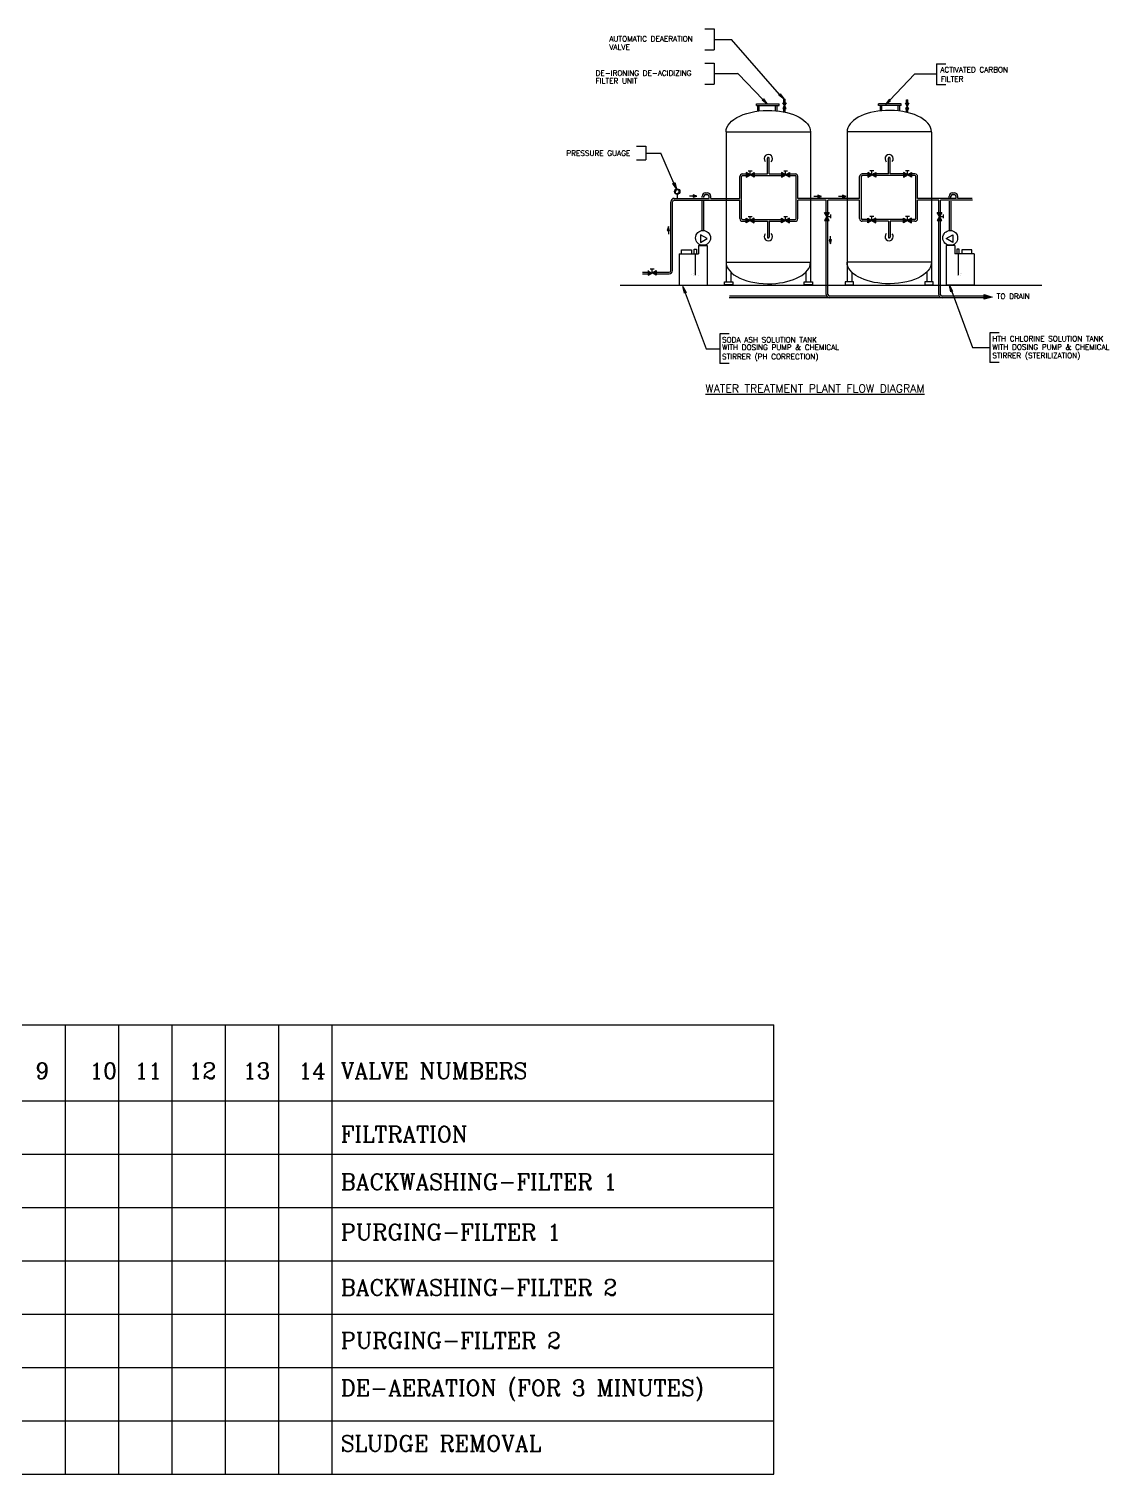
# Model space of a CAD drawing. Extents: x 3065113 to 6433189, y 628544 to 1322066.
# Drawn here: x 3255636 to 3276015, y 644508 to 671601 of the extents above; entities that cross this region are included whole.
import ezdxf

# ---------------------------------------------------------------- set-up
doc = ezdxf.new("R2010")
doc.units = 0
doc.header["$LTSCALE"] = 700
doc.header["$MEASUREMENT"] = 0
for name, color, linetype in [('PIPE', 4, 'CONTINUOUS'), ('WALLS', 7, 'CONTINUOUS'), ('WAT-TXT', 8, 'CONTINUOUS')]:
    doc.layers.add(name, color=color, linetype=linetype)
doc.styles.add('ROMANC', font='ROMANC', dxfattribs={"height": 0.2})

msp = doc.modelspace()

# ---------------------------------------------------------------- linework, layer by layer
at = {"layer": 'PIPE', "color": 5}
for p, q in [((3269274, 670197), (3269697, 670197)), ((3269274, 670168), (3269274, 670197)), ((3269274, 670168), (3269697, 670168)), ((3269298, 670059), (3269298, 670168)), ((3269327, 670063), (3269327, 670168)), ((3269633, 670069), (3269633, 670168)), ((3269662, 670066), (3269662, 670168)), ((3269697, 670168), (3269697, 670197)), ((3271984, 670197), (3271561, 670197)), ((3271561, 670168), (3271561, 670197)), ((3271984, 670168), (3271561, 670168)), ((3271596, 670066), (3271596, 670168)), ((3271625, 670069), (3271625, 670168)), ((3271931, 670063), (3271931, 670168)), ((3271960, 670059), (3271960, 670168)), ((3271984, 670168), (3271984, 670197)), ((3268703, 669670), (3270287, 669670)), ((3268703, 669667), (3268703, 667230)), ((3270287, 669667), (3270287, 669414)), ((3272555, 669670), (3270971, 669670)), ((3270971, 669667), (3270971, 669414)), ((3272555, 669667), (3272555, 667230)), ((3270287, 669414), (3270287, 668962)), ((3270971, 669414), (3270971, 668962)), ((3270287, 668962), (3270287, 667230)), ((3270971, 668962), (3270971, 667230)), ((3267826, 667385), (3268185, 667385)), ((3267826, 667385), (3267826, 666795)), ((3267869, 667385), (3267869, 667460)), ((3267869, 667460), (3268056, 667460)), ((3268056, 667460), (3268056, 667385)), ((3268105, 667385), (3268105, 667473)), ((3268105, 667473), (3268151, 667473)), ((3268151, 667473), (3268151, 667385)), ((3268185, 667543), (3268185, 667385)), ((3268185, 667543), (3268350, 667543)), ((3268350, 667543), (3268350, 666795)), ((3272828, 667543), (3272828, 666795)), ((3272993, 667543), (3272828, 667543)), ((3272993, 667543), (3272993, 667385)), ((3273352, 667385), (3272993, 667385)), ((3273073, 667473), (3273027, 667473)), ((3273027, 667473), (3273027, 667385)), ((3273073, 667385), (3273073, 667473)), ((3273309, 667460), (3273122, 667460)), ((3273122, 667460), (3273122, 667385)), ((3273309, 667385), (3273309, 667460)), ((3273352, 667385), (3273352, 666795)), ((3268703, 667226), (3270287, 667226)), ((3272555, 667226), (3270971, 667226)), ((3267826, 666795), (3268350, 666795)), ((3273352, 666795), (3272828, 666795))]:
    msp.add_line(p, q, dxfattribs=at)
at = {"layer": 'PIPE'}
for p, q in [((3269789, 670182), (3269789, 670281)), ((3269789, 670281), (3269812, 670281)), ((3269789, 670049), (3269789, 670146)), ((3269812, 670185), (3269812, 670281)), ((3269812, 670044), (3269812, 670144)), ((3272089, 670173), (3272089, 670272)), ((3272089, 670272), (3272111, 670272)), ((3272089, 670040), (3272089, 670137)), ((3272111, 670176), (3272111, 670272)), ((3272111, 670035), (3272111, 670134)), ((3269119, 668939), (3269193, 668939)), ((3269156, 668866), (3269156, 668939)), ((3269479, 668882), (3269479, 669181)), ((3269489, 669191), (3269501, 669191)), ((3269511, 668882), (3269511, 669181)), ((3269784, 668940), (3269858, 668940)), ((3269821, 668867), (3269821, 668940)), ((3271474, 668940), (3271400, 668940)), ((3271437, 668867), (3271437, 668940)), ((3271746, 668882), (3271746, 669181)), ((3271768, 669191), (3271756, 669191)), ((3271778, 668882), (3271778, 669181)), ((3272139, 668939), (3272065, 668939)), ((3272102, 668866), (3272102, 668939)), ((3268962, 668424), (3268962, 668832)), ((3268994, 668044), (3268994, 668832)), ((3269012, 668882), (3269129, 668882)), ((3269012, 668850), (3269125, 668850)), ((3269181, 668882), (3269479, 668882)), ((3269184, 668850), (3269791, 668850)), ((3269511, 668882), (3269795, 668882)), ((3269847, 668882), (3269999, 668882)), ((3269850, 668850), (3269999, 668850)), ((3270017, 668044), (3270017, 668832)), ((3270049, 668424), (3270049, 668832)), ((3271208, 668424), (3271208, 668832)), ((3271240, 668044), (3271240, 668832)), ((3271411, 668882), (3271258, 668882)), ((3271408, 668850), (3271258, 668850)), ((3271746, 668882), (3271463, 668882)), ((3272074, 668850), (3271466, 668850)), ((3272077, 668882), (3271778, 668882)), ((3272245, 668882), (3272129, 668882)), ((3272245, 668850), (3272132, 668850)), ((3272263, 668044), (3272263, 668832)), ((3272295, 668424), (3272295, 668832)), ((3267733, 668424), (3268384, 668424)), ((3267733, 668392), (3268962, 668392)), ((3268089, 668466), (3268016, 668466)), ((3268256, 668442), (3268256, 668463)), ((3268288, 668442), (3268288, 668463)), ((3268320, 668527), (3268352, 668527)), ((3268320, 668495), (3268352, 668495)), ((3268384, 668424), (3268384, 668463)), ((3268416, 668424), (3268416, 668463)), ((3268416, 668424), (3268962, 668424)), ((3268962, 668044), (3268962, 668392)), ((3271208, 668424), (3270049, 668424)), ((3270049, 668044), (3270049, 668392)), ((3270580, 668392), (3270049, 668392)), ((3270425, 668461), (3270352, 668461)), ((3270580, 668113), (3270580, 668392)), ((3271208, 668392), (3270612, 668392)), ((3270612, 668117), (3270612, 668392)), ((3270886, 668461), (3270813, 668461)), ((3271208, 668044), (3271208, 668392)), ((3273014, 668424), (3272295, 668424)), ((3272295, 668044), (3272295, 668392)), ((3272689, 668392), (3272295, 668392)), ((3272689, 668113), (3272689, 668392)), ((3273321, 668392), (3272721, 668392)), ((3272721, 668117), (3272721, 668392)), ((3272886, 668442), (3272886, 668463)), ((3272918, 668442), (3272918, 668463)), ((3272950, 668527), (3272982, 668527)), ((3272950, 668495), (3272982, 668495)), ((3273014, 668424), (3273014, 668463)), ((3273046, 668424), (3273046, 668463)), ((3273319, 668424), (3273046, 668424)), ((3267669, 667072), (3267669, 668360)), ((3267701, 667072), (3267701, 668360)), ((3268256, 667819), (3268256, 668373)), ((3268288, 667823), (3268288, 668373)), ((3270669, 668050), (3270669, 668124)), ((3272778, 668050), (3272778, 668124)), ((3272889, 667823), (3272889, 668373)), ((3272921, 667819), (3272921, 668373)), ((3269012, 668026), (3269125, 668026)), ((3269012, 667994), (3269129, 667994)), ((3269118, 668082), (3269192, 668082)), ((3269155, 668009), (3269155, 668082)), ((3269181, 667994), (3269479, 667994)), ((3269184, 668026), (3269791, 668026)), ((3269479, 667994), (3269479, 667694)), ((3269511, 667994), (3269511, 667694)), ((3269511, 667994), (3269795, 667994)), ((3269784, 668082), (3269858, 668082)), ((3269821, 668009), (3269821, 668082)), ((3269847, 667994), (3269999, 667994)), ((3269850, 668026), (3269999, 668026)), ((3270580, 666623), (3270580, 668061)), ((3270595, 668087), (3270669, 668087)), ((3270612, 666623), (3270612, 668058)), ((3271408, 668026), (3271258, 668026)), ((3271411, 667994), (3271258, 667994)), ((3271474, 668082), (3271400, 668082)), ((3271437, 668009), (3271437, 668082)), ((3271746, 667994), (3271463, 667994)), ((3272074, 668026), (3271466, 668026)), ((3271746, 667994), (3271746, 667694)), ((3272077, 667994), (3271778, 667994)), ((3271778, 667994), (3271778, 667694)), ((3272140, 668082), (3272066, 668082)), ((3272103, 668009), (3272103, 668082)), ((3272245, 667994), (3272129, 667994)), ((3272245, 668026), (3272132, 668026)), ((3272689, 666623), (3272689, 668061)), ((3272704, 668087), (3272778, 668087)), ((3272721, 666623), (3272721, 668058)), ((3267624, 667824), (3267624, 667751)), ((3269489, 667684), (3269501, 667684)), ((3270660, 667644), (3270660, 667717)), ((3271768, 667684), (3271756, 667684)), ((3267138, 667040), (3267244, 667040)), ((3267283, 667101), (3267357, 667101)), ((3267320, 667028), (3267320, 667101)), ((3267338, 667040), (3267637, 667040)), ((3267138, 667008), (3267282, 667008)), ((3267355, 667008), (3267637, 667008)), ((3273539, 666559), (3268761, 666559)), ((3270589, 666591), (3268770, 666591)), ((3272698, 666591), (3270644, 666591)), ((3273539, 666591), (3272753, 666591))]:
    msp.add_line(p, q, dxfattribs=at)
for points in [[(3269800, 670164), (3269769, 670217), (3269830, 670217)], [(3269800, 670164), (3269769, 670112), (3269830, 670112)], [(3272099, 670155), (3272069, 670208), (3272130, 670208)], [(3272099, 670155), (3272069, 670103), (3272130, 670103)], [(3269155, 668867), (3269080, 668910), (3269080, 668823)], [(3269155, 668867), (3269230, 668910), (3269230, 668823)], [(3269821, 668867), (3269746, 668910), (3269746, 668823)], [(3269821, 668867), (3269896, 668910), (3269896, 668823)], [(3271437, 668867), (3271362, 668910), (3271362, 668823)], [(3271437, 668867), (3271512, 668910), (3271512, 668823)], [(3272103, 668867), (3272028, 668910), (3272028, 668823)], [(3272103, 668867), (3272178, 668910), (3272178, 668823)], [(3268159, 668466), (3268089, 668488), (3268089, 668444)], [(3270495, 668461), (3270425, 668483), (3270425, 668439)], [(3270956, 668461), (3270886, 668483), (3270886, 668439)], [(3270595, 668087), (3270552, 668162), (3270639, 668162)], [(3272704, 668087), (3272661, 668162), (3272748, 668162)], [(3267624, 667894), (3267602, 667824), (3267646, 667824)], [(3269155, 668009), (3269080, 667965), (3269080, 668052)], [(3269155, 668009), (3269230, 667965), (3269230, 668052)], [(3269821, 668009), (3269746, 667965), (3269746, 668052)], [(3269821, 668009), (3269896, 667965), (3269896, 668052)], [(3270595, 668087), (3270552, 668012), (3270639, 668012)], [(3271437, 668009), (3271362, 667965), (3271362, 668052)], [(3271437, 668009), (3271512, 667965), (3271512, 668052)], [(3272103, 668009), (3272028, 667965), (3272028, 668052)], [(3272103, 668009), (3272178, 667965), (3272178, 668052)], [(3272704, 668087), (3272661, 668012), (3272748, 668012)], [(3270660, 667574), (3270681, 667644), (3270638, 667644)], [(3267319, 667029), (3267394, 667072), (3267394, 666985)], [(3273689, 666575), (3273541, 666532), (3273541, 666619)]]:
    msp.add_lwpolyline(points, close=True, dxfattribs=at)
msp.add_lwpolyline([(3267244, 667072), (3267244, 666985), (3267319, 667029)], dxfattribs=at)
for centre, radius, start, end in [((3269497, 669168), 78, 313.0179, 222.921), ((3271761, 669168), 78, 317.079, 226.9821), ((3269489, 669181), 10, 90, 180), ((3269501, 669181), 10, 0, 90), ((3271756, 669181), 10, 90, 180), ((3271768, 669181), 10, 360, 90), ((3269012, 668832), 50, 90, 180), ((3269012, 668832), 18, 90, 180), ((3269999, 668832), 50, 0, 90), ((3269999, 668832), 18, 0, 90), ((3271258, 668832), 50, 90, 180), ((3271258, 668832), 18, 90, 180), ((3272245, 668832), 50, 360, 90), ((3272245, 668832), 18, 360, 90), ((3267733, 668360), 64, 90, 180), ((3267733, 668360), 32, 90, 180), ((3268320, 668463), 64, 90, 180), ((3268320, 668463), 32, 90, 180), ((3268352, 668463), 64, 0, 90), ((3268352, 668463), 32, 0, 90), ((3272950, 668463), 64, 90, 180), ((3272950, 668463), 32, 90, 180), ((3272982, 668463), 64, 0, 90), ((3272982, 668463), 32, 0, 90), ((3269012, 668044), 50, 180, 270), ((3269012, 668044), 18, 180, 270), ((3269999, 668044), 50, 270, 360), ((3269999, 668044), 18, 270, 360), ((3271258, 668044), 50, 180, 270), ((3271258, 668044), 18, 180, 270), ((3272245, 668044), 50, 270, 0), ((3272245, 668044), 18, 270, 0), ((3269497, 667707), 78, 137.079, 46.9821), ((3269489, 667694), 10, 180, 270), ((3269501, 667694), 10, 270, 360), ((3271761, 667707), 78, 133.0179, 42.921), ((3271756, 667694), 10, 180, 270), ((3271768, 667694), 10, 270, 0), ((3267637, 667072), 32, 270, 0), ((3267637, 667072), 64, 270, 0), ((3270644, 666623), 64, 180, 270), ((3270644, 666623), 32, 180, 270), ((3272753, 666623), 64, 180, 270), ((3272753, 666623), 32, 180, 270)]:
    msp.add_arc(centre, radius, start, end, dxfattribs=at)
at = {"layer": 'PIPE', "color": 5, "extrusion": (0, 0, -1)}
for centre, major_axis, start_param, end_param in [((3269495, 669668), (792, 0), 3.147886, 4.798268), ((3269495, 669668), (792, 0), -1.491238, -0.006293), ((3271763, 667229), (-792, 0), -1.491238, -0.006293), ((3271763, 667229), (-792, 0), 3.147886, 4.798268)]:
    msp.add_ellipse(centre, major_axis=major_axis, ratio=0.512621, start_param=start_param, end_param=end_param, dxfattribs=at)
at = {"layer": 'PIPE', "color": 5}
for centre, major_axis, start_param, end_param in [((3271763, 669668), (-792, 0), -1.491238, -0.006293), ((3271763, 669668), (-792, 0), 3.147886, 4.798268), ((3269495, 667229), (792, 0), 3.147886, 4.798268), ((3269495, 667229), (792, 0), -1.491238, -0.006293)]:
    msp.add_ellipse(centre, major_axis=major_axis, ratio=0.512621, start_param=start_param, end_param=end_param, dxfattribs=at)
at = {"layer": 'PIPE'}
for points in [[(3269769, 670217), (3269800, 670164), (3269830, 670217)], [(3269800, 670164), (3269769, 670112), (3269830, 670112)], [(3272069, 670208), (3272099, 670155), (3272130, 670208)], [(3272099, 670155), (3272069, 670103), (3272130, 670103)], [(3269155, 668867), (3269080, 668910), (3269080, 668823)], [(3269230, 668910), (3269155, 668867), (3269230, 668823)], [(3269821, 668867), (3269746, 668910), (3269746, 668823)], [(3269896, 668910), (3269821, 668867), (3269896, 668823)], [(3271362, 668910), (3271437, 668867), (3271362, 668823)], [(3271437, 668867), (3271512, 668910), (3271512, 668823)], [(3272028, 668910), (3272103, 668867), (3272028, 668823)], [(3272103, 668867), (3272178, 668910), (3272178, 668823)], [(3268159, 668466), (3268089, 668488), (3268089, 668444)], [(3270495, 668461), (3270425, 668483), (3270425, 668439)], [(3270956, 668461), (3270886, 668483), (3270886, 668439)], [(3270552, 668162), (3270595, 668087), (3270639, 668162)], [(3272661, 668162), (3272704, 668087), (3272748, 668162)], [(3267624, 667894), (3267602, 667824), (3267646, 667824)], [(3269155, 668009), (3269080, 667965), (3269080, 668052)], [(3269230, 667965), (3269155, 668009), (3269230, 668052)], [(3269821, 668009), (3269746, 667965), (3269746, 668052)], [(3269896, 667965), (3269821, 668009), (3269896, 668052)], [(3270595, 668087), (3270552, 668012), (3270639, 668012)], [(3271362, 667965), (3271437, 668009), (3271362, 668052)], [(3271437, 668009), (3271512, 667965), (3271512, 668052)], [(3272028, 667965), (3272103, 668009), (3272028, 668052)], [(3272103, 668009), (3272178, 667965), (3272178, 668052)], [(3272704, 668087), (3272661, 668012), (3272748, 668012)], [(3270660, 667574), (3270681, 667644), (3270638, 667644)], [(3267319, 667029), (3267244, 667072), (3267244, 666985)], [(3267394, 667072), (3267319, 667029), (3267394, 666985)], [(3273541, 666532), (3273689, 666575), (3273541, 666619)]]:
    msp.add_solid(points, dxfattribs=at)
at = {"layer": 'WALLS'}
for p, q in [((3268307, 671601), (3268482, 671601)), ((3268482, 671601), (3268482, 671208)), ((3268482, 671405), (3268803, 671405)), ((3269708, 670373), (3268803, 671405)), ((3268307, 671208), (3268482, 671208)), ((3268307, 670960), (3268482, 670960)), ((3268482, 670960), (3268482, 670567)), ((3272649, 670948), (3272824, 670948)), ((3272649, 670948), (3272649, 670555)), ((3268307, 670567), (3268482, 670567)), ((3268482, 670763), (3268916, 670763)), ((3269393, 670280), (3268939, 670753)), ((3271773, 670268), (3272236, 670751)), ((3272649, 670751), (3272236, 670751)), ((3272824, 670555), (3272649, 670555)), ((3267023, 669404), (3267198, 669404)), ((3267198, 669404), (3267198, 669144)), ((3267198, 669270), (3267481, 669270)), ((3267725, 668712), (3267481, 669270)), ((3267023, 669144), (3267198, 669144)), ((3267742, 668557), (3267760, 668551)), ((3267744, 668536), (3267765, 668541)), ((3267749, 668577), (3267766, 668566)), ((3267754, 668519), (3267769, 668531)), ((3267762, 668591), (3267775, 668578)), ((3267769, 668507), (3267777, 668524)), ((3267780, 668596), (3267788, 668577)), ((3267782, 668504), (3267787, 668523)), ((3267789, 668501), (3267789, 668424)), ((3267797, 668505), (3267795, 668524)), ((3267797, 668597), (3267796, 668579)), ((3267815, 668511), (3267805, 668527)), ((3267812, 668592), (3267807, 668576)), ((3267827, 668528), (3267811, 668536)), ((3267825, 668579), (3267814, 668568)), ((3267835, 668545), (3267814, 668546)), ((3267834, 668563), (3267816, 668557)), ((3268124, 667385), (3268124, 666985)), ((3273054, 667385), (3273054, 666985)), ((3268703, 667226), (3268703, 666855)), ((3268793, 667041), (3268793, 666857)), ((3270197, 667041), (3270197, 666857)), ((3270287, 667226), (3270287, 666855)), ((3270971, 667226), (3270971, 666855)), ((3271061, 667041), (3271061, 666857)), ((3272465, 667041), (3272465, 666857)), ((3272555, 667226), (3272555, 666857)), ((3266720, 666795), (3274620, 666795)), ((3268673, 666857), (3268828, 666857)), ((3268673, 666801), (3268673, 666857)), ((3268828, 666801), (3268673, 666801)), ((3268828, 666857), (3268828, 666801)), ((3270166, 666857), (3270321, 666857)), ((3270166, 666801), (3270166, 666857)), ((3270321, 666801), (3270166, 666801)), ((3270321, 666857), (3270321, 666801)), ((3271092, 666857), (3270937, 666857)), ((3270937, 666857), (3270937, 666801)), ((3270937, 666801), (3271092, 666801)), ((3271092, 666801), (3271092, 666857)), ((3272585, 666857), (3272430, 666857)), ((3272430, 666857), (3272430, 666801)), ((3272430, 666801), (3272585, 666801)), ((3272585, 666801), (3272585, 666857)), ((3267938, 666656), (3268329, 665606)), ((3272935, 666678), (3273326, 665627)), ((3268759, 665884), (3268584, 665884)), ((3268584, 665884), (3268584, 665328)), ((3273826, 665906), (3273651, 665906)), ((3273651, 665906), (3273651, 665349)), ((3268329, 665606), (3268584, 665606)), ((3273326, 665627), (3273651, 665627)), ((3268759, 665328), (3268584, 665328)), ((3273826, 665349), (3273651, 665349)), ((3239323, 652930), (3269602, 652930)), ((3256323, 644508), (3256323, 652930)), ((3257323, 644508), (3257323, 652930)), ((3258323, 644508), (3258323, 652930)), ((3259323, 644508), (3259323, 652930)), ((3260323, 644508), (3260323, 652930)), ((3261323, 644508), (3261323, 652930)), ((3269602, 644508), (3269602, 652930)), ((3239323, 651508), (3269602, 651508)), ((3239323, 650508), (3269602, 650508)), ((3239323, 649508), (3269602, 649508)), ((3239323, 648508), (3269602, 648508)), ((3239323, 647508), (3269602, 647508)), ((3239323, 646508), (3269602, 646508)), ((3239323, 645508), (3269602, 645508)), ((3239323, 644508), (3269602, 644508))]:
    msp.add_line(p, q, dxfattribs=at)
for points in [[(3269476, 670193), (3269380, 670268), (3269405, 670292)], [(3269791, 670287), (3269696, 670361), (3269721, 670385)], [(3271690, 670182), (3271786, 670256), (3271761, 670280)], [(3267773, 668602), (3267709, 668705), (3267741, 668719)], [(3267896, 666769), (3267954, 666662), (3267922, 666650)], [(3272893, 666791), (3272951, 666684), (3272919, 666672)]]:
    msp.add_lwpolyline(points, close=True, dxfattribs=at)
at = {"layer": 'WALLS', "color": 3}
for points in [[(3268351, 667670), (3268225, 667743), (3268225, 667597)], [(3272827, 667670), (3272953, 667743), (3272953, 667597)]]:
    msp.add_lwpolyline(points, close=True, dxfattribs=at)
at = {"layer": 'WALLS', "const_width": 0.5}
for points in [[(3268126, 666983), (3268112, 666982), (3268099, 666982), (3268089, 666984), (3268080, 666986), (3268073, 666989), (3268068, 666992), (3268063, 666996), (3268060, 667000), (3268058, 667003), (3268057, 667006), (3268057, 667009), (3268057, 667011), (3268058, 667014), (3268060, 667015), (3268062, 667017), (3268064, 667018), (3268067, 667018), (3268070, 667019), (3268074, 667018), (3268077, 667018), (3268081, 667017), (3268085, 667016), (3268088, 667015), (3268092, 667013), (3268096, 667012), (3268099, 667010), (3268103, 667007), (3268107, 667004), (3268111, 667001), (3268115, 666996), (3268120, 666990), (3268126, 666983)], [(3268126, 666983), (3268138, 666992), (3268149, 666998), (3268159, 667002), (3268168, 667004), (3268175, 667005), (3268182, 667005), (3268187, 667004), (3268192, 667002), (3268195, 667001), (3268198, 666999), (3268199, 666996), (3268200, 666994), (3268201, 666991), (3268200, 666989), (3268199, 666987), (3268197, 666985), (3268195, 666983), (3268193, 666981), (3268189, 666979), (3268186, 666978), (3268183, 666977), (3268179, 666976), (3268175, 666975), (3268171, 666975), (3268167, 666974), (3268163, 666974), (3268159, 666974), (3268154, 666975), (3268149, 666976), (3268142, 666978), (3268135, 666980), (3268126, 666983)], [(3273051, 666983), (3273039, 666992), (3273029, 666998), (3273019, 667002), (3273010, 667004), (3273003, 667005), (3272996, 667005), (3272991, 667004), (3272986, 667002), (3272983, 667001), (3272980, 666999), (3272978, 666996), (3272977, 666994), (3272977, 666991), (3272978, 666989), (3272979, 666987), (3272980, 666985), (3272983, 666983), (3272985, 666981), (3272988, 666979), (3272992, 666978), (3272995, 666977), (3272999, 666976), (3273003, 666975), (3273007, 666975), (3273011, 666974), (3273015, 666974), (3273019, 666974), (3273024, 666975), (3273029, 666976), (3273035, 666978), (3273043, 666980), (3273051, 666983)], [(3273052, 666983), (3273066, 666982), (3273079, 666982), (3273089, 666984), (3273098, 666986), (3273105, 666989), (3273110, 666992), (3273114, 666996), (3273118, 667000), (3273120, 667003), (3273121, 667006), (3273121, 667009), (3273121, 667011), (3273120, 667014), (3273118, 667015), (3273116, 667017), (3273113, 667018), (3273111, 667018), (3273107, 667019), (3273104, 667018), (3273101, 667018), (3273097, 667017), (3273093, 667016), (3273089, 667015), (3273086, 667013), (3273082, 667012), (3273079, 667010), (3273075, 667007), (3273071, 667004), (3273067, 667001), (3273063, 666996), (3273057, 666990), (3273052, 666983)]]:
    msp.add_lwpolyline(points, dxfattribs=at)
at = {"layer": 'WALLS'}
msp.add_circle((3267789, 668552), 51, dxfattribs=at)
at = {"layer": 'WALLS', "color": 3}
for centre in [(3268273, 667684), (3272905, 667684)]:
    msp.add_circle(centre, 139, dxfattribs=at)
at = {"layer": 'WALLS'}
msp.add_arc((3268916, 670731), 32, 43.8002, 90, dxfattribs=at)
for points in [[(3269380, 670268), (3269476, 670193), (3269405, 670292)], [(3269696, 670361), (3269791, 670287), (3269721, 670385)], [(3271786, 670256), (3271690, 670182), (3271761, 670280)], [(3267709, 668705), (3267773, 668602), (3267741, 668719)], [(3267954, 666662), (3267896, 666769), (3267922, 666650)], [(3272951, 666684), (3272893, 666791), (3272919, 666672)]]:
    msp.add_solid(points, dxfattribs=at)

# ---------------------------------------------------------------- texts
at = {"layer": 'WAT-TXT', "color": 7, "style": 'ROMANC'}
for s, height, p in [('AUTOMATIC DEAERATION', 100, (3266515, 671366)), ('VALVE', 100, (3266515, 671211)), ('ACTIVATED CARBON', 100, (3272720, 670786)), ('DE-IRONING DE-ACIDIZING', 100, (3266259, 670723)), ('FILTER UNIT', 100, (3266259, 670575)), ('FILTER ', 100, (3272729, 670611)), ('PRESSURE GUAGE', 100, (3265710, 669222)), ('TO DRAIN', 100, (3273778, 666539)), ('WITH DOSING PUMP & CHEMICAL', 100, (3268629, 665582)), ('SODA ASH SOLUTION TANK', 100, (3268629, 665722)), ('WITH DOSING PUMP & CHEMICAL', 100, (3273696, 665587)), ('HTH CHLORINE SOLUTION TANK', 100, (3273696, 665744)), ('STIRRER (PH CORRECTION)', 100, (3268629, 665407)), ('STIRRER (STERILIZATION)', 100, (3273696, 665429)), ('%%UWATER TREATMENT PLANT FLOW DIAGRAM', 150, (3268317, 664785)), ('9', 300, (3255756, 651918)), ('10', 300, (3256772, 651918)), ('11', 300, (3257615, 651918)), ('12', 300, (3258631, 651918)), ('13', 300, (3259647, 651918)), ('14', 300, (3260688, 651918)), ('VALVE NUMBERS', 300, (3261481, 651918)), ('FILTRATION', 300, (3261481, 650729)), ('BACKWASHING-FILTER 1', 300, (3261481, 649837)), ('PURGING-FILTER 1', 300, (3261481, 648896)), ('BACKWASHING-FILTER 2', 300, (3261481, 647856)), ('PURGING-FILTER 2', 300, (3261481, 646865)), ('DE-AERATION (FOR 3 MINUTES)', 300, (3261481, 645973)), ('SLUDGE REMOVAL', 300, (3261481, 644933))]:
    msp.add_text(s, height=height, dxfattribs=at).set_placement(p)

doc.saveas('drawing.dxf')
